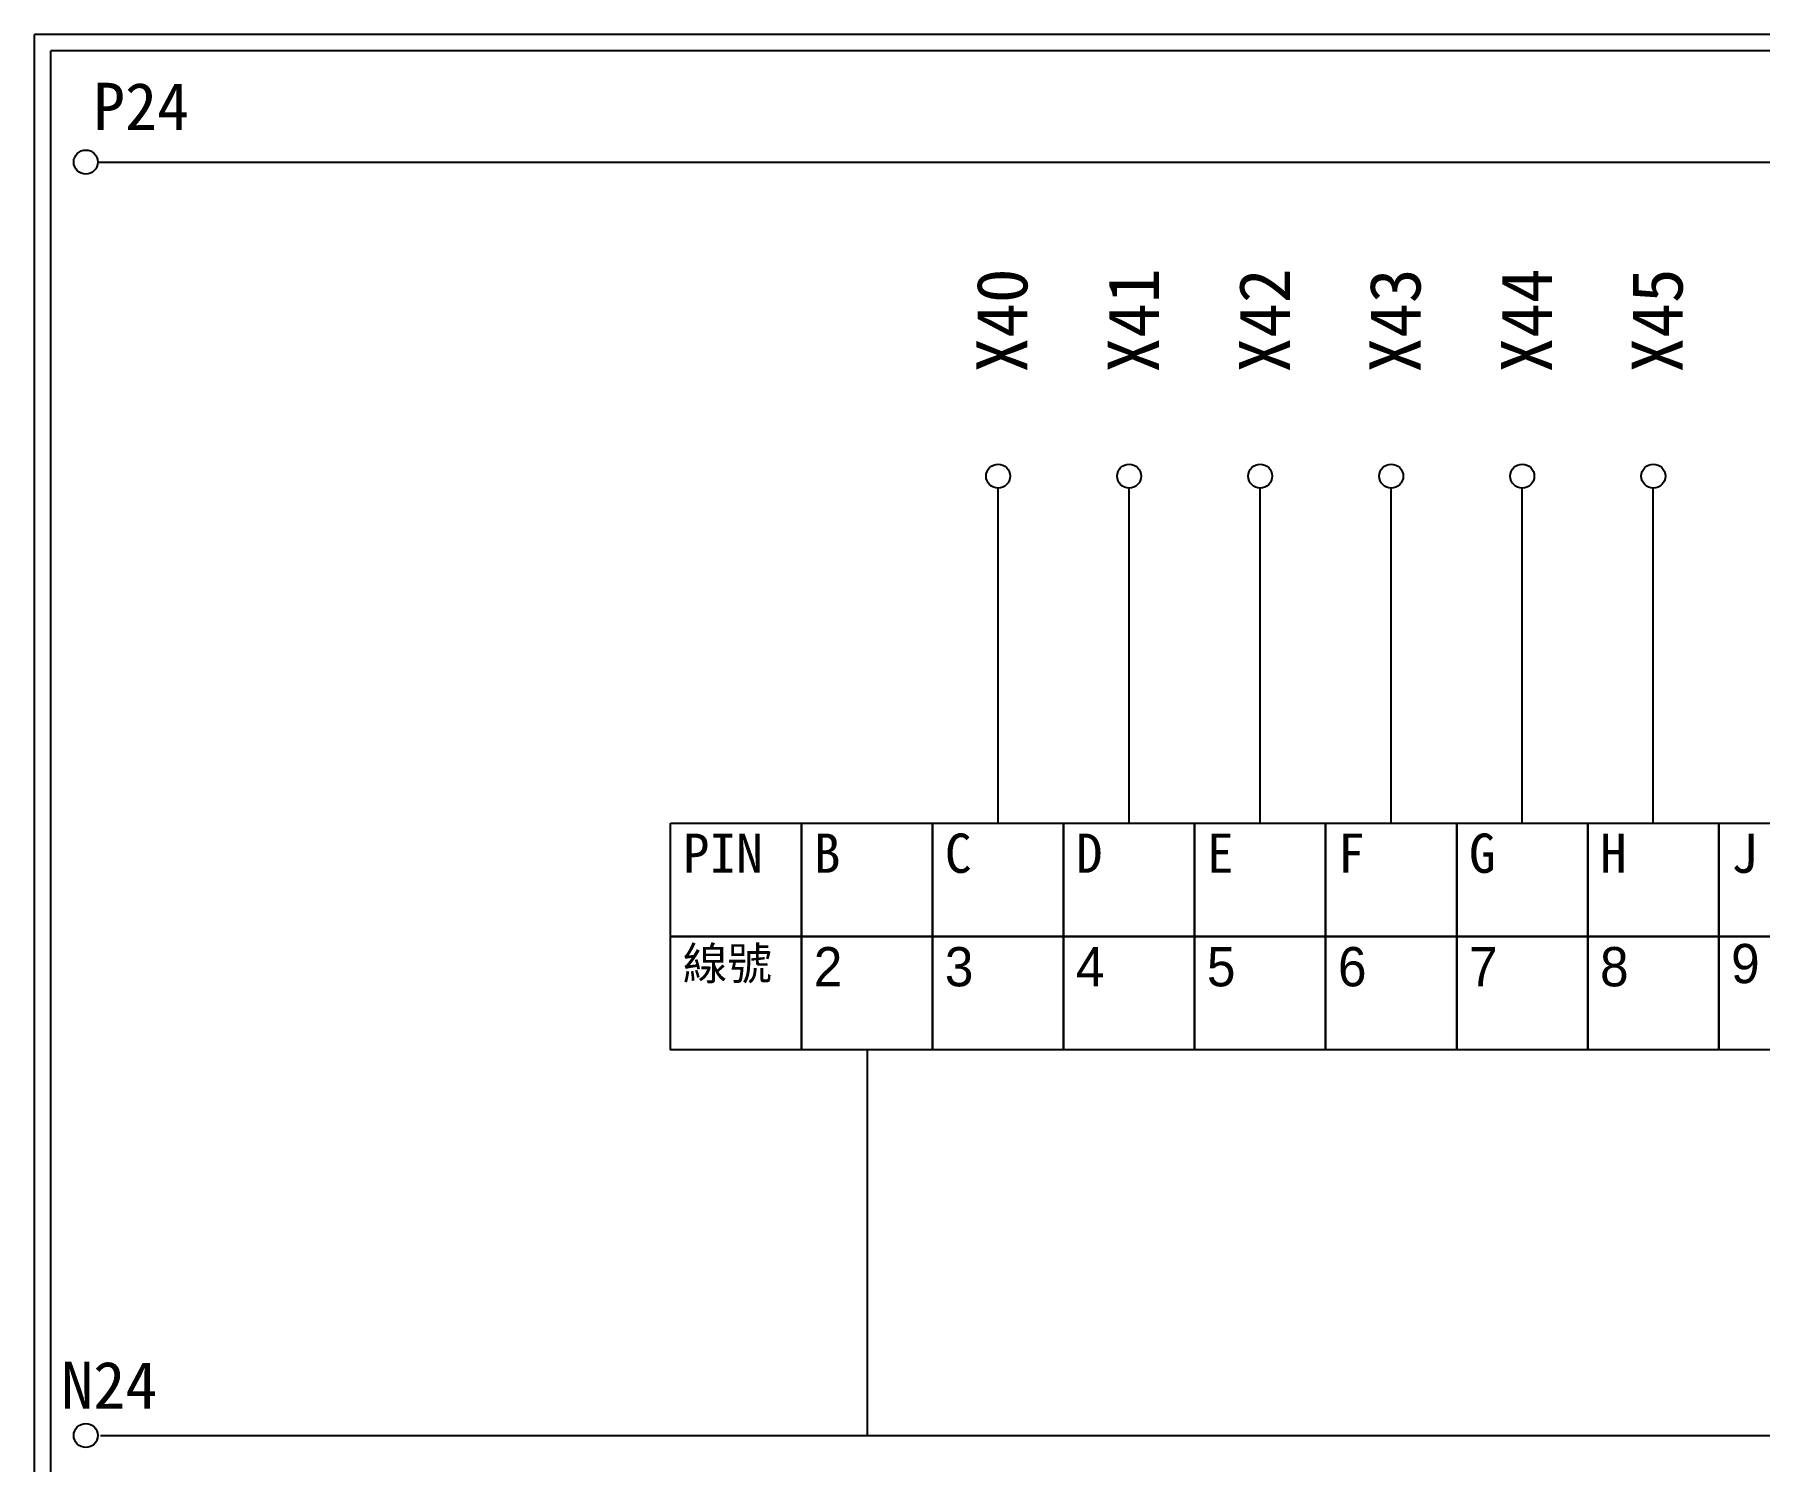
# Model space of a CAD drawing. Extents: x 958 to 1245, y -205 to -1.
# Drawn here: x 957.9 to 1089.7, y -110 to -1 of the extents above; entities that cross this region are included whole.
import ezdxf

# ---------------------------------------------------------------- set-up
doc = ezdxf.new("R2010")
doc.units = 0
doc.layers.get('0').update_dxf_attribs({"linetype": 'CONTINUOUS'})
doc.layers.add('圖框層', color=7, linetype='CONTINUOUS')
doc.layers.add('標尺寸層', color=3, linetype='CONTINUOUS')
doc.styles.add('CNS', font='romanc.shx', dxfattribs={"bigfont": 'chineset.shx'})
doc.styles.add('STSL', font='kaiu.ttf')

msp = doc.modelspace()

# ---------------------------------------------------------------- linework, layer by layer
for p, q in [((1031.5, -61.23), (1031.5, -35.65)), ((1041.51, -61.23), (1041.51, -35.65)), ((1051.52, -61.23), (1051.52, -35.65)), ((1061.53, -61.23), (1061.53, -35.65)), ((1071.54, -61.23), (1071.54, -35.65)), ((1081.55, -61.23), (1081.55, -35.65))]:
    msp.add_line(p, q)
for points in [[(1006.47, -61.23), (1016.48, -61.23), (1016.48, -69.9), (1006.47, -69.9)], [(1016.48, -61.23), (1026.49, -61.23), (1026.49, -69.9), (1016.48, -69.9)], [(1026.49, -61.23), (1036.5, -61.23), (1036.5, -69.9), (1026.49, -69.9)], [(1036.5, -61.23), (1046.51, -61.23), (1046.51, -69.9), (1036.5, -69.9)], [(1046.51, -61.23), (1056.52, -61.23), (1056.52, -69.9), (1046.51, -69.9)], [(1056.52, -61.23), (1066.53, -61.23), (1066.53, -69.9), (1056.52, -69.9)], [(1066.53, -61.23), (1076.54, -61.23), (1076.54, -69.9), (1066.53, -69.9)], [(1076.54, -61.23), (1086.55, -61.23), (1086.55, -69.9), (1076.54, -69.9)], [(1086.55, -61.23), (1096.56, -61.23), (1096.56, -69.9), (1086.55, -69.9)], [(1006.47, -69.9), (1016.48, -69.9), (1016.48, -78.56), (1006.47, -78.56)], [(1016.48, -69.9), (1026.49, -69.9), (1026.49, -78.56), (1016.48, -78.56)], [(1026.49, -69.9), (1036.5, -69.9), (1036.5, -78.56), (1026.49, -78.56)], [(1036.5, -69.9), (1046.51, -69.9), (1046.51, -78.56), (1036.5, -78.56)], [(1046.51, -69.9), (1056.52, -69.9), (1056.52, -78.56), (1046.51, -78.56)], [(1056.52, -69.9), (1066.53, -69.9), (1066.53, -78.56), (1056.52, -78.56)], [(1066.53, -69.9), (1076.54, -69.9), (1076.54, -78.56), (1066.53, -78.56)], [(1076.54, -69.9), (1086.55, -69.9), (1086.55, -78.56), (1076.54, -78.56)], [(1086.55, -69.9), (1096.56, -69.9), (1096.56, -78.56), (1086.55, -78.56)]]:
    msp.add_lwpolyline(points, close=True)
at = {"layer": '圖框層', "color": 7}
for p, q in [((1244.89, -1), (957.89, -1)), ((957.89, -204.96), (957.89, -1)), ((1243.64, -2.25), (959.14, -2.25)), ((959.14, -203.71), (959.14, -2.25))]:
    msp.add_line(p, q, dxfattribs=at)
at = {"layer": '標尺寸層', "color": 7}
for p, q in [((962.74, -10.74), (1240.33, -10.74)), ((962.94, -108.01), (1240.81, -108.01))]:
    msp.add_line(p, q, dxfattribs=at)
at = {"layer": '標尺寸層'}
msp.add_line((1021.49, -78.56), (1021.49, -108.01), dxfattribs=at)
at = {"layer": '標尺寸層', "color": 7}
for centre in [(961.81, -10.74), (1031.5, -34.73), (1041.51, -34.73), (1051.52, -34.73), (1061.53, -34.73), (1071.54, -34.73), (1081.55, -34.73), (961.81, -108.01)]:
    msp.add_circle(centre, 0.92, dxfattribs=at)

# ---------------------------------------------------------------- texts
at = {"width": 8.2913, "attachment_point": 1}
for s, insert, char_height in [('PIN', (1007.41, -62.03), 3), ('B', (1017.42, -62.03), 3), ('C', (1027.43, -62.03), 3), ('D', (1037.44, -62.03), 3), ('E', (1047.45, -62.03), 3), ('F', (1057.46, -62.03), 3), ('G', (1067.47, -62.03), 3), ('H', (1077.48, -62.03), 3), ('J', (1087.49, -62.03), 3), ('{\\fPMingLiU|b0|i0|c136|p18;線號}', (1007.41, -70.7), 2.5), ('{\\fPMingLiU|b0|i0|c136|p18;2}', (1017.42, -70.7), 3), ('{\\fPMingLiU|b0|i0|c136|p18;3}', (1027.43, -70.7), 3), ('{\\fPMingLiU|b0|i0|c136|p18;4}', (1037.44, -70.7), 3), ('{\\fPMingLiU|b0|i0|c136|p18;5}', (1047.45, -70.7), 3), ('{\\fPMingLiU|b0|i0|c136|p18;6}', (1057.46, -70.7), 3), ('{\\fPMingLiU|b0|i0|c136|p18;7}', (1067.47, -70.7), 3), ('{\\fPMingLiU|b0|i0|c136|p18;8}', (1077.48, -70.7), 3), ('{\\fPMingLiU|b0|i0|c136|p18;9}', (1087.49, -70.46), 3)]:
    msp.add_mtext(s, dxfattribs=dict(at, insert=insert, char_height=char_height))
at = {"layer": '圖框層', "color": 4, "style": 'STSL'}
for s, p in [('P24', (962.36, -8.28)), ('N24', (959.93, -105.96))]:
    msp.add_text(s, height=3.6, dxfattribs=at).set_placement(p)
at = {"layer": '標尺寸層', "color": 7, "char_height": 3.9, "width": 25.1059, "attachment_point": 5, "rotation": 90, "style": 'CNS'}
for s, insert in [('{\\fDFKai-SB|b0|i0|c136|p65;X40}', (1031.82, -22.84)), ('{\\fDFKai-SB|b0|i0|c136|p65;X41}', (1041.83, -22.84)), ('{\\fDFKai-SB|b0|i0|c136|p65;X42}', (1051.84, -22.84)), ('{\\fDFKai-SB|b0|i0|c136|p65;X43}', (1061.85, -22.84)), ('{\\fDFKai-SB|b0|i0|c136|p65;X44}', (1071.86, -22.84)), ('{\\fDFKai-SB|b0|i0|c136|p65;X45}', (1081.87, -22.84))]:
    msp.add_mtext(s, dxfattribs=dict(at, insert=insert))

doc.saveas('drawing.dxf')
